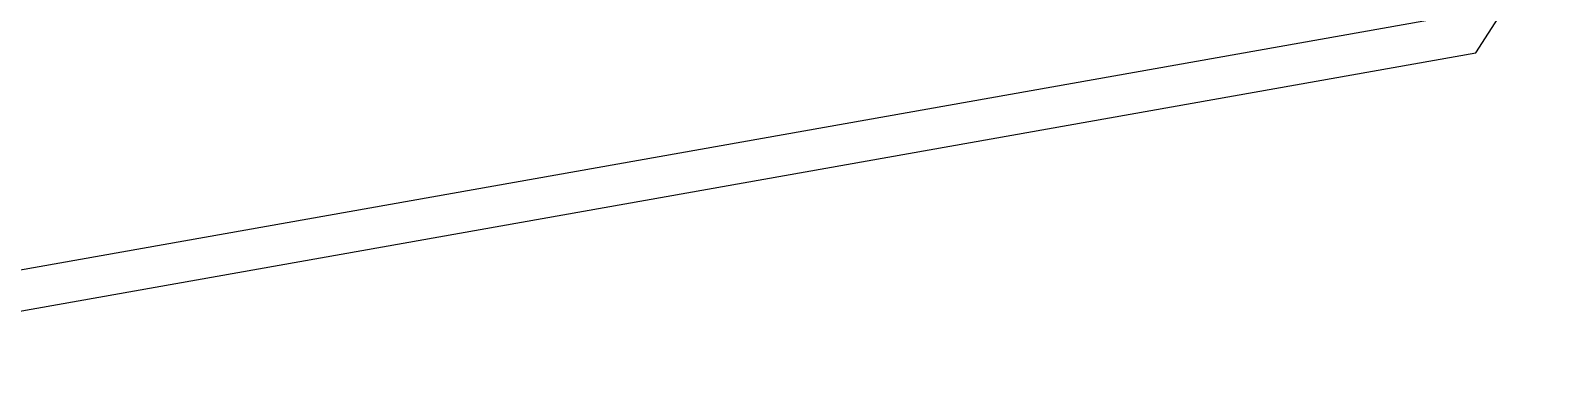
# Model space of a CAD drawing. Header units: millimetres. Extents: x -434100 to 9270898, y 0 to 249028.
# Drawn here: x 75404.2 to 75455.2, y 106304.4 to 106316 of the extents above; entities that cross this region are included whole.
import ezdxf
from ezdxf import colors
from ezdxf.entities.mleader import LeaderData, LeaderLine
from ezdxf.math import Vec2, Vec3

# ---------------------------------------------------------------- set-up
doc = ezdxf.new("R2010")
doc.units = ezdxf.units.MM
doc.header["$MEASUREMENT"] = 0
doc.layers.get('0').update_dxf_attribs({"color": 250, "lineweight": 9})
for name, color, linetype, lineweight in [('АР_Отметки', 250, 'Continuous', 15), ('АР_Размеры', 175, 'Continuous', 9), ('АР_Сущ Несущая стена', 216, 'Continuous', 30)]:
    doc.layers.add(name, color=color, linetype=linetype, lineweight=lineweight)
doc.styles.add('ISOCPEUR', font='isocpeur.TTF', dxfattribs={"width": 0.7})

# ---------------------------------------------------------------- blocks, each defined once
blk = doc.blocks.new('_DotSmall')
at = {"color": 0, "linetype": 'ByBlock', "const_width": 0.5}
blk.add_lwpolyline([(-0.0625, 0, 1), (0.0625, 0, 1)], format="xyb", close=True, dxfattribs=at)

msp = doc.modelspace()

# ---------------------------------------------------------------- linework, layer by layer
at = {"layer": 'АР_Размеры', "color": 5, "lineweight": 0, "ltscale": 100, "transparency": 33554687}
for points in [[(75388.134, 106319.28), (75390.495, 106305.954), (75392.213, 106304.649), (75452.338, 106315.305), (75453.502, 106317.121)], [(75388.134, 106319.28), (75390.495, 106305.954), (75392.213, 106304.649), (75452.338, 106315.305), (75453.502, 106317.121)], [(75388.134, 106319.28), (75390.495, 106305.954), (75392.213, 106304.649), (75452.338, 106315.305), (75453.502, 106317.121)], [(75388.134, 106319.28), (75390.495, 106305.954), (75392.213, 106304.649), (75452.338, 106315.305), (75453.502, 106317.121)], [(75388.134, 106319.28), (75390.495, 106305.954), (75392.213, 106304.649), (75452.338, 106315.305), (75453.502, 106317.121)], [(75388.134, 106319.28), (75390.495, 106305.954), (75392.213, 106304.649), (75452.338, 106315.305), (75453.502, 106317.121)], [(75388.134, 106319.28), (75390.495, 106305.954), (75392.213, 106304.649), (75452.338, 106315.305), (75453.502, 106317.121)], [(75388.134, 106319.28), (75390.495, 106305.954), (75392.213, 106304.649), (75452.338, 106315.305), (75453.502, 106317.121)], [(75388.134, 106319.28), (75390.495, 106305.954), (75392.213, 106304.649), (75452.338, 106315.305), (75453.502, 106317.121)], [(75388.134, 106319.28), (75390.495, 106305.954), (75392.213, 106304.649), (75452.338, 106315.305), (75453.502, 106317.121)], [(75388.134, 106319.28), (75390.495, 106305.954), (75392.213, 106304.649), (75452.338, 106315.305), (75453.502, 106317.121)], [(75388.134, 106319.28), (75390.495, 106305.954), (75392.213, 106304.649), (75452.338, 106315.305), (75453.502, 106317.121)], [(75388.134, 106319.28), (75390.495, 106305.954), (75392.213, 106304.649), (75452.338, 106315.305), (75453.502, 106317.121)], [(75388.134, 106319.28), (75390.495, 106305.954), (75392.213, 106304.649), (75452.338, 106315.305), (75453.502, 106317.121)], [(75388.134, 106319.28), (75390.495, 106305.954), (75392.213, 106304.649), (75452.338, 106315.305), (75453.502, 106317.121)], [(75388.134, 106319.28), (75390.495, 106305.954), (75392.213, 106304.649), (75452.338, 106315.305), (75453.502, 106317.121)], [(75388.134, 106319.28), (75390.495, 106305.954), (75392.213, 106304.649), (75452.338, 106315.305), (75453.502, 106317.121)], [(75388.134, 106319.28), (75390.495, 106305.954), (75392.213, 106304.649), (75452.338, 106315.305), (75453.502, 106317.121)], [(75388.134, 106319.28), (75390.495, 106305.954), (75392.213, 106304.649), (75452.338, 106315.305), (75453.502, 106317.121)], [(75388.134, 106319.28), (75390.495, 106305.954), (75392.213, 106304.649), (75452.338, 106315.305), (75453.502, 106317.121)], [(75388.134, 106319.28), (75390.495, 106305.954), (75392.213, 106304.649), (75452.338, 106315.305), (75453.502, 106317.121)], [(75388.134, 106319.28), (75390.495, 106305.954), (75392.213, 106304.649), (75452.338, 106315.305), (75453.502, 106317.121)], [(75388.134, 106319.28), (75390.495, 106305.954), (75392.213, 106304.649), (75452.338, 106315.305), (75453.502, 106317.121)], [(75388.134, 106319.28), (75390.495, 106305.954), (75392.213, 106304.649), (75452.338, 106315.305), (75453.502, 106317.121)], [(75388.134, 106319.28), (75390.495, 106305.954), (75392.213, 106304.649), (75452.338, 106315.305), (75453.502, 106317.121)], [(75388.134, 106319.28), (75390.495, 106305.954), (75392.213, 106304.649), (75452.338, 106315.305), (75453.502, 106317.121)], [(75388.134, 106319.28), (75390.495, 106305.954), (75392.213, 106304.649), (75452.338, 106315.305), (75453.502, 106317.121)], [(75388.134, 106319.28), (75390.495, 106305.954), (75392.213, 106304.649), (75452.338, 106315.305), (75453.502, 106317.121)], [(75388.134, 106319.28), (75390.495, 106305.954), (75392.213, 106304.649), (75452.338, 106315.305), (75453.502, 106317.121)], [(75388.134, 106319.28), (75390.495, 106305.954), (75392.213, 106304.649), (75452.338, 106315.305), (75453.502, 106317.121)], [(75388.134, 106319.28), (75390.495, 106305.954), (75392.213, 106304.649), (75452.338, 106315.305), (75453.502, 106317.121)], [(75388.134, 106319.28), (75390.495, 106305.954), (75392.213, 106304.649), (75452.338, 106315.305), (75453.502, 106317.121)], [(75388.134, 106319.28), (75390.495, 106305.954), (75392.213, 106304.649), (75452.338, 106315.305), (75453.502, 106317.121)], [(75388.134, 106319.28), (75390.495, 106305.954), (75392.213, 106304.649), (75452.338, 106315.305), (75453.502, 106317.121)], [(75388.134, 106319.28), (75390.495, 106305.954), (75392.213, 106304.649), (75452.338, 106315.305), (75453.502, 106317.121)], [(75388.134, 106319.28), (75390.495, 106305.954), (75392.213, 106304.649), (75452.338, 106315.305), (75453.502, 106317.121)], [(75388.134, 106319.28), (75390.495, 106305.954), (75392.213, 106304.649), (75452.338, 106315.305), (75453.502, 106317.121)], [(75388.134, 106319.28), (75390.495, 106305.954), (75392.213, 106304.649), (75452.338, 106315.305), (75453.502, 106317.121)], [(75388.134, 106319.28), (75390.495, 106305.954), (75392.213, 106304.649), (75452.338, 106315.305), (75453.502, 106317.121)], [(75388.134, 106319.28), (75390.495, 106305.954), (75392.213, 106304.649), (75452.338, 106315.305), (75453.502, 106317.121)], [(75388.134, 106319.28), (75390.495, 106305.954), (75392.213, 106304.649), (75452.338, 106315.305), (75453.502, 106317.121)], [(75388.134, 106319.28), (75390.495, 106305.954), (75392.213, 106304.649), (75452.338, 106315.305), (75453.502, 106317.121)], [(75388.134, 106319.28), (75390.495, 106305.954), (75392.213, 106304.649), (75452.338, 106315.305), (75453.502, 106317.121)], [(75388.134, 106319.28), (75390.495, 106305.954), (75392.213, 106304.649), (75452.338, 106315.305), (75453.502, 106317.121)], [(75388.134, 106319.28), (75390.495, 106305.954), (75392.213, 106304.649), (75452.338, 106315.305), (75453.502, 106317.121)], [(75388.134, 106319.28), (75390.495, 106305.954), (75392.213, 106304.649), (75452.338, 106315.305), (75453.502, 106317.121)], [(75388.134, 106319.28), (75390.495, 106305.954), (75392.213, 106304.649), (75452.338, 106315.305), (75453.502, 106317.121)], [(75388.134, 106319.28), (75390.495, 106305.954), (75392.213, 106304.649), (75452.338, 106315.305), (75453.502, 106317.121)], [(75388.134, 106319.28), (75390.495, 106305.954), (75392.213, 106304.649), (75452.338, 106315.305), (75453.502, 106317.121)], [(75388.134, 106319.28), (75390.495, 106305.954), (75392.213, 106304.649), (75452.338, 106315.305), (75453.502, 106317.121)], [(75388.134, 106319.28), (75390.495, 106305.954), (75392.213, 106304.649), (75452.338, 106315.305), (75453.502, 106317.121)], [(75388.134, 106319.28), (75390.495, 106305.954), (75392.213, 106304.649), (75452.338, 106315.305), (75453.502, 106317.121)], [(75388.134, 106319.28), (75390.495, 106305.954), (75392.213, 106304.649), (75452.338, 106315.305), (75453.502, 106317.121)], [(75388.134, 106319.28), (75390.495, 106305.954), (75392.213, 106304.649), (75452.338, 106315.305), (75453.502, 106317.121)], [(75388.134, 106319.28), (75390.495, 106305.954), (75392.213, 106304.649), (75452.338, 106315.305), (75453.502, 106317.121)], [(75388.134, 106319.28), (75390.495, 106305.954), (75392.213, 106304.649), (75452.338, 106315.305), (75453.502, 106317.121)], [(75388.134, 106319.28), (75390.495, 106305.954), (75392.213, 106304.649), (75452.338, 106315.305), (75453.502, 106317.121)], [(75388.134, 106319.28), (75390.495, 106305.954), (75392.213, 106304.649), (75452.338, 106315.305), (75453.502, 106317.121)], [(75388.134, 106319.28), (75390.495, 106305.954), (75392.213, 106304.649), (75452.338, 106315.305), (75453.502, 106317.121)], [(75388.134, 106319.28), (75390.495, 106305.954), (75392.213, 106304.649), (75452.338, 106315.305), (75453.502, 106317.121)], [(75388.134, 106319.28), (75390.495, 106305.954), (75392.213, 106304.649), (75452.338, 106315.305), (75453.502, 106317.121)], [(75388.134, 106319.28), (75390.495, 106305.954), (75392.213, 106304.649), (75452.338, 106315.305), (75453.502, 106317.121)], [(75388.134, 106319.28), (75390.495, 106305.954), (75392.213, 106304.649), (75452.338, 106315.305), (75453.502, 106317.121)], [(75388.134, 106319.28), (75390.495, 106305.954), (75392.213, 106304.649), (75452.338, 106315.305), (75453.502, 106317.121)], [(75388.134, 106319.28), (75390.495, 106305.954), (75392.213, 106304.649), (75452.338, 106315.305), (75453.502, 106317.121)], [(75388.134, 106319.28), (75390.495, 106305.954), (75392.213, 106304.649), (75452.338, 106315.305), (75453.502, 106317.121)], [(75388.134, 106319.28), (75390.495, 106305.954), (75392.213, 106304.649), (75452.338, 106315.305), (75453.502, 106317.121)], [(75388.134, 106319.28), (75390.495, 106305.954), (75392.213, 106304.649), (75452.338, 106315.305), (75453.502, 106317.121)], [(75388.134, 106319.28), (75390.495, 106305.954), (75392.213, 106304.649), (75452.338, 106315.305), (75453.502, 106317.121)], [(75388.134, 106319.28), (75390.495, 106305.954), (75392.213, 106304.649), (75452.338, 106315.305), (75453.502, 106317.121)], [(75388.134, 106319.28), (75390.495, 106305.954), (75392.213, 106304.649), (75452.338, 106315.305), (75453.502, 106317.121)], [(75388.134, 106319.28), (75390.495, 106305.954), (75392.213, 106304.649), (75452.338, 106315.305), (75453.502, 106317.121)], [(75388.134, 106319.28), (75390.495, 106305.954), (75392.213, 106304.649), (75452.338, 106315.305), (75453.502, 106317.121)], [(75388.134, 106319.28), (75390.495, 106305.954), (75392.213, 106304.649), (75452.338, 106315.305), (75453.502, 106317.121)], [(75388.134, 106319.28), (75390.495, 106305.954), (75392.213, 106304.649), (75452.338, 106315.305), (75453.502, 106317.121)], [(75388.134, 106319.28), (75390.495, 106305.954), (75392.213, 106304.649), (75452.338, 106315.305), (75453.502, 106317.121)], [(75388.134, 106319.28), (75390.495, 106305.954), (75392.213, 106304.649), (75452.338, 106315.305), (75453.502, 106317.121)], [(75388.134, 106319.28), (75390.495, 106305.954), (75392.213, 106304.649), (75452.338, 106315.305), (75453.502, 106317.121)], [(75388.134, 106319.28), (75390.495, 106305.954), (75392.213, 106304.649), (75452.338, 106315.305), (75453.502, 106317.121)], [(75388.134, 106319.28), (75390.495, 106305.954), (75392.213, 106304.649), (75452.338, 106315.305), (75453.502, 106317.121)], [(75388.134, 106319.28), (75390.495, 106305.954), (75392.213, 106304.649), (75452.338, 106315.305), (75453.502, 106317.121)], [(75388.134, 106319.28), (75390.495, 106305.954), (75392.213, 106304.649), (75452.338, 106315.305), (75453.502, 106317.121)], [(75388.134, 106319.28), (75390.495, 106305.954), (75392.213, 106304.649), (75452.338, 106315.305), (75453.502, 106317.121)], [(75388.134, 106319.28), (75390.495, 106305.954), (75392.213, 106304.649), (75452.338, 106315.305), (75453.502, 106317.121)], [(75388.134, 106319.28), (75390.495, 106305.954), (75392.213, 106304.649), (75452.338, 106315.305), (75453.502, 106317.121)], [(75388.134, 106319.28), (75390.495, 106305.954), (75392.213, 106304.649), (75452.338, 106315.305), (75453.502, 106317.121)], [(75388.134, 106319.28), (75390.495, 106305.954), (75392.213, 106304.649), (75452.338, 106315.305), (75453.502, 106317.121)], [(75388.134, 106319.28), (75390.495, 106305.954), (75392.213, 106304.649), (75452.338, 106315.305), (75453.502, 106317.121)], [(75388.134, 106319.28), (75390.495, 106305.954), (75392.213, 106304.649), (75452.338, 106315.305), (75453.502, 106317.121)], [(75388.134, 106319.28), (75390.495, 106305.954), (75392.213, 106304.649), (75452.338, 106315.305), (75453.502, 106317.121)], [(75388.134, 106319.28), (75390.495, 106305.954), (75392.213, 106304.649), (75452.338, 106315.305), (75453.502, 106317.121)], [(75388.134, 106319.28), (75390.495, 106305.954), (75392.213, 106304.649), (75452.338, 106315.305), (75453.502, 106317.121)], [(75388.134, 106319.28), (75390.495, 106305.954), (75392.213, 106304.649), (75452.338, 106315.305), (75453.502, 106317.121)], [(75388.134, 106319.28), (75390.495, 106305.954), (75392.213, 106304.649), (75452.338, 106315.305), (75453.502, 106317.121)], [(75388.134, 106319.28), (75390.495, 106305.954), (75392.213, 106304.649), (75452.338, 106315.305), (75453.502, 106317.121)], [(75388.134, 106319.28), (75390.495, 106305.954), (75392.213, 106304.649), (75452.338, 106315.305), (75453.502, 106317.121)], [(75388.134, 106319.28), (75390.495, 106305.954), (75392.213, 106304.649), (75452.338, 106315.305), (75453.502, 106317.121)], [(75388.134, 106319.28), (75390.495, 106305.954), (75392.213, 106304.649), (75452.338, 106315.305), (75453.502, 106317.121)], [(75388.134, 106319.28), (75390.495, 106305.954), (75392.213, 106304.649), (75452.338, 106315.305), (75453.502, 106317.121)], [(75388.134, 106319.28), (75390.495, 106305.954), (75392.213, 106304.649), (75452.338, 106315.305), (75453.502, 106317.121)], [(75388.134, 106319.28), (75390.495, 106305.954), (75392.213, 106304.649), (75452.338, 106315.305), (75453.502, 106317.121)], [(75388.134, 106319.28), (75390.495, 106305.954), (75392.213, 106304.649), (75452.338, 106315.305), (75453.502, 106317.121)], [(75388.134, 106319.28), (75390.495, 106305.954), (75392.213, 106304.649), (75452.338, 106315.305), (75453.502, 106317.121)], [(75388.134, 106319.28), (75390.495, 106305.954), (75392.213, 106304.649), (75452.338, 106315.305), (75453.502, 106317.121)], [(75388.134, 106319.28), (75390.495, 106305.954), (75392.213, 106304.649), (75452.338, 106315.305), (75453.502, 106317.121)], [(75388.134, 106319.28), (75390.495, 106305.954), (75392.213, 106304.649), (75452.338, 106315.305), (75453.502, 106317.121)], [(75388.134, 106319.28), (75390.495, 106305.954), (75392.213, 106304.649), (75452.338, 106315.305), (75453.502, 106317.121)], [(75388.134, 106319.28), (75390.495, 106305.954), (75392.213, 106304.649), (75452.338, 106315.305), (75453.502, 106317.121)], [(75388.134, 106319.28), (75390.495, 106305.954), (75392.213, 106304.649), (75452.338, 106315.305), (75453.502, 106317.121)], [(75388.134, 106319.28), (75390.495, 106305.954), (75392.213, 106304.649), (75452.338, 106315.305), (75453.502, 106317.121)], [(75388.134, 106319.28), (75390.495, 106305.954), (75392.213, 106304.649), (75452.338, 106315.305), (75453.502, 106317.121)], [(75388.134, 106319.28), (75390.495, 106305.954), (75392.213, 106304.649), (75452.338, 106315.305), (75453.502, 106317.121)], [(75388.134, 106319.28), (75390.495, 106305.954), (75392.213, 106304.649), (75452.338, 106315.305), (75453.502, 106317.121)], [(75388.134, 106319.28), (75390.495, 106305.954), (75392.213, 106304.649), (75452.338, 106315.305), (75453.502, 106317.121)], [(75388.134, 106319.28), (75390.495, 106305.954), (75392.213, 106304.649), (75452.338, 106315.305), (75453.502, 106317.121)], [(75388.134, 106319.28), (75390.495, 106305.954), (75392.213, 106304.649), (75452.338, 106315.305), (75453.502, 106317.121)], [(75388.134, 106319.28), (75390.495, 106305.954), (75392.213, 106304.649), (75452.338, 106315.305), (75453.502, 106317.121)], [(75388.134, 106319.28), (75390.495, 106305.954), (75392.213, 106304.649), (75452.338, 106315.305), (75453.502, 106317.121)], [(75388.134, 106319.28), (75390.495, 106305.954), (75392.213, 106304.649), (75452.338, 106315.305), (75453.502, 106317.121)], [(75388.134, 106319.28), (75390.495, 106305.954), (75392.213, 106304.649), (75452.338, 106315.305), (75453.502, 106317.121)], [(75388.134, 106319.28), (75390.495, 106305.954), (75392.213, 106304.649), (75452.338, 106315.305), (75453.502, 106317.121)], [(75388.134, 106319.28), (75390.495, 106305.954), (75392.213, 106304.649), (75452.338, 106315.305), (75453.502, 106317.121)], [(75451.983, 106316.604), (75392.099, 106305.99), (75391.816, 106306.188), (75391.624, 106307.268), (75391.801, 106307.671), (75394.202, 106308.097), (75394.399, 106308.379), (75394.272, 106309.1), (75393.968, 106309.417), (75391.567, 106308.992), (75391.284, 106309.189), (75390.326, 106314.592), (75391.074, 106315.962), (75391.045, 106316.824)], [(75451.983, 106316.604), (75392.099, 106305.99), (75391.816, 106306.188), (75391.624, 106307.268), (75391.801, 106307.671), (75394.202, 106308.097), (75394.399, 106308.379), (75394.272, 106309.1), (75393.968, 106309.417), (75391.567, 106308.992), (75391.284, 106309.189), (75390.326, 106314.592), (75391.074, 106315.962), (75391.045, 106316.824)], [(75451.983, 106316.604), (75392.099, 106305.99), (75391.816, 106306.188), (75391.624, 106307.268), (75391.801, 106307.671), (75394.202, 106308.097), (75394.399, 106308.379), (75394.272, 106309.1), (75393.968, 106309.417), (75391.567, 106308.992), (75391.284, 106309.189), (75390.326, 106314.592), (75391.074, 106315.962), (75391.045, 106316.824)], [(75451.983, 106316.604), (75392.099, 106305.99), (75391.816, 106306.188), (75391.624, 106307.268), (75391.801, 106307.671), (75394.202, 106308.097), (75394.399, 106308.379), (75394.272, 106309.1), (75393.968, 106309.417), (75391.567, 106308.992), (75391.284, 106309.189), (75390.326, 106314.592), (75391.074, 106315.962), (75391.045, 106316.824)], [(75451.983, 106316.604), (75392.099, 106305.99), (75391.816, 106306.188), (75391.624, 106307.268), (75391.801, 106307.671), (75394.202, 106308.097), (75394.399, 106308.379), (75394.272, 106309.1), (75393.968, 106309.417), (75391.567, 106308.992), (75391.284, 106309.189), (75390.326, 106314.592), (75391.074, 106315.962), (75391.045, 106316.824)], [(75451.983, 106316.604), (75392.099, 106305.99), (75391.816, 106306.188), (75391.624, 106307.268), (75391.801, 106307.671), (75394.202, 106308.097), (75394.399, 106308.379), (75394.272, 106309.1), (75393.968, 106309.417), (75391.567, 106308.992), (75391.284, 106309.189), (75390.326, 106314.592), (75391.074, 106315.962), (75391.045, 106316.824)], [(75451.983, 106316.604), (75392.099, 106305.99), (75391.816, 106306.188), (75391.624, 106307.268), (75391.801, 106307.671), (75394.202, 106308.097), (75394.399, 106308.379), (75394.272, 106309.1), (75393.968, 106309.417), (75391.567, 106308.992), (75391.284, 106309.189), (75390.326, 106314.592), (75391.074, 106315.962), (75391.045, 106316.824)], [(75451.983, 106316.604), (75392.099, 106305.99), (75391.816, 106306.188), (75391.624, 106307.268), (75391.801, 106307.671), (75394.202, 106308.097), (75394.399, 106308.379), (75394.272, 106309.1), (75393.968, 106309.417), (75391.567, 106308.992), (75391.284, 106309.189), (75390.326, 106314.592), (75391.074, 106315.962), (75391.045, 106316.824)], [(75451.983, 106316.604), (75392.099, 106305.99), (75391.816, 106306.188), (75391.624, 106307.268), (75391.801, 106307.671), (75394.202, 106308.097), (75394.399, 106308.379), (75394.272, 106309.1), (75393.968, 106309.417), (75391.567, 106308.992), (75391.284, 106309.189), (75390.326, 106314.592), (75391.074, 106315.962), (75391.045, 106316.824)], [(75451.983, 106316.604), (75392.099, 106305.99), (75391.816, 106306.188), (75391.624, 106307.268), (75391.801, 106307.671), (75394.202, 106308.097), (75394.399, 106308.379), (75394.272, 106309.1), (75393.968, 106309.417), (75391.567, 106308.992), (75391.284, 106309.189), (75390.326, 106314.592), (75391.074, 106315.962), (75391.045, 106316.824)], [(75451.983, 106316.604), (75392.099, 106305.99), (75391.816, 106306.188), (75391.624, 106307.268), (75391.801, 106307.671), (75394.202, 106308.097), (75394.399, 106308.379), (75394.272, 106309.1), (75393.968, 106309.417), (75391.567, 106308.992), (75391.284, 106309.189), (75390.326, 106314.592), (75391.074, 106315.962), (75391.045, 106316.824)], [(75451.983, 106316.604), (75392.099, 106305.99), (75391.816, 106306.188), (75391.624, 106307.268), (75391.801, 106307.671), (75394.202, 106308.097), (75394.399, 106308.379), (75394.272, 106309.1), (75393.968, 106309.417), (75391.567, 106308.992), (75391.284, 106309.189), (75390.326, 106314.592), (75391.074, 106315.962), (75391.045, 106316.824)], [(75451.983, 106316.604), (75392.099, 106305.99), (75391.816, 106306.188), (75391.624, 106307.268), (75391.801, 106307.671), (75394.202, 106308.097), (75394.399, 106308.379), (75394.272, 106309.1), (75393.968, 106309.417), (75391.567, 106308.992), (75391.284, 106309.189), (75390.326, 106314.592), (75391.074, 106315.962), (75391.045, 106316.824)], [(75451.983, 106316.604), (75392.099, 106305.99), (75391.816, 106306.188), (75391.624, 106307.268), (75391.801, 106307.671), (75394.202, 106308.097), (75394.399, 106308.379), (75394.272, 106309.1), (75393.968, 106309.417), (75391.567, 106308.992), (75391.284, 106309.189), (75390.326, 106314.592), (75391.074, 106315.962), (75391.045, 106316.824)], [(75451.983, 106316.604), (75392.099, 106305.99), (75391.816, 106306.188), (75391.624, 106307.268), (75391.801, 106307.671), (75394.202, 106308.097), (75394.399, 106308.379), (75394.272, 106309.1), (75393.968, 106309.417), (75391.567, 106308.992), (75391.284, 106309.189), (75390.326, 106314.592), (75391.074, 106315.962), (75391.045, 106316.824)], [(75451.983, 106316.604), (75392.099, 106305.99), (75391.816, 106306.188), (75391.624, 106307.268), (75391.801, 106307.671), (75394.202, 106308.097), (75394.399, 106308.379), (75394.272, 106309.1), (75393.968, 106309.417), (75391.567, 106308.992), (75391.284, 106309.189), (75390.326, 106314.592), (75391.074, 106315.962), (75391.045, 106316.824)], [(75451.983, 106316.604), (75392.099, 106305.99), (75391.816, 106306.188), (75391.624, 106307.268), (75391.801, 106307.671), (75394.202, 106308.097), (75394.399, 106308.379), (75394.272, 106309.1), (75393.968, 106309.417), (75391.567, 106308.992), (75391.284, 106309.189), (75390.326, 106314.592), (75391.074, 106315.962), (75391.045, 106316.824)], [(75451.983, 106316.604), (75392.099, 106305.99), (75391.816, 106306.188), (75391.624, 106307.268), (75391.801, 106307.671), (75394.202, 106308.097), (75394.399, 106308.379), (75394.272, 106309.1), (75393.968, 106309.417), (75391.567, 106308.992), (75391.284, 106309.189), (75390.326, 106314.592), (75391.074, 106315.962), (75391.045, 106316.824)], [(75451.983, 106316.604), (75392.099, 106305.99), (75391.816, 106306.188), (75391.624, 106307.268), (75391.801, 106307.671), (75394.202, 106308.097), (75394.399, 106308.379), (75394.272, 106309.1), (75393.968, 106309.417), (75391.567, 106308.992), (75391.284, 106309.189), (75390.326, 106314.592), (75391.074, 106315.962), (75391.045, 106316.824)], [(75451.983, 106316.604), (75392.099, 106305.99), (75391.816, 106306.188), (75391.624, 106307.268), (75391.801, 106307.671), (75394.202, 106308.097), (75394.399, 106308.379), (75394.272, 106309.1), (75393.968, 106309.417), (75391.567, 106308.992), (75391.284, 106309.189), (75390.326, 106314.592), (75391.074, 106315.962), (75391.045, 106316.824)], [(75451.983, 106316.604), (75392.099, 106305.99), (75391.816, 106306.188), (75391.624, 106307.268), (75391.801, 106307.671), (75394.202, 106308.097), (75394.399, 106308.379), (75394.272, 106309.1), (75393.968, 106309.417), (75391.567, 106308.992), (75391.284, 106309.189), (75390.326, 106314.592), (75391.074, 106315.962), (75391.045, 106316.824)], [(75451.983, 106316.604), (75392.099, 106305.99), (75391.816, 106306.188), (75391.624, 106307.268), (75391.801, 106307.671), (75394.202, 106308.097), (75394.399, 106308.379), (75394.272, 106309.1), (75393.968, 106309.417), (75391.567, 106308.992), (75391.284, 106309.189), (75390.326, 106314.592), (75391.074, 106315.962), (75391.045, 106316.824)], [(75451.983, 106316.604), (75392.099, 106305.99), (75391.816, 106306.188), (75391.624, 106307.268), (75391.801, 106307.671), (75394.202, 106308.097), (75394.399, 106308.379), (75394.272, 106309.1), (75393.968, 106309.417), (75391.567, 106308.992), (75391.284, 106309.189), (75390.326, 106314.592), (75391.074, 106315.962), (75391.045, 106316.824)], [(75451.983, 106316.604), (75392.099, 106305.99), (75391.816, 106306.188), (75391.624, 106307.268), (75391.801, 106307.671), (75394.202, 106308.097), (75394.399, 106308.379), (75394.272, 106309.1), (75393.968, 106309.417), (75391.567, 106308.992), (75391.284, 106309.189), (75390.326, 106314.592), (75391.074, 106315.962), (75391.045, 106316.824)], [(75451.983, 106316.604), (75392.099, 106305.99), (75391.816, 106306.188), (75391.624, 106307.268), (75391.801, 106307.671), (75394.202, 106308.097), (75394.399, 106308.379), (75394.272, 106309.1), (75393.968, 106309.417), (75391.567, 106308.992), (75391.284, 106309.189), (75390.326, 106314.592), (75391.074, 106315.962), (75391.045, 106316.824)], [(75451.983, 106316.604), (75392.099, 106305.99), (75391.816, 106306.188), (75391.624, 106307.268), (75391.801, 106307.671), (75394.202, 106308.097), (75394.399, 106308.379), (75394.272, 106309.1), (75393.968, 106309.417), (75391.567, 106308.992), (75391.284, 106309.189), (75390.326, 106314.592), (75391.074, 106315.962), (75391.045, 106316.824)], [(75451.983, 106316.604), (75392.099, 106305.99), (75391.816, 106306.188), (75391.624, 106307.268), (75391.801, 106307.671), (75394.202, 106308.097), (75394.399, 106308.379), (75394.272, 106309.1), (75393.968, 106309.417), (75391.567, 106308.992), (75391.284, 106309.189), (75390.326, 106314.592), (75391.074, 106315.962), (75391.045, 106316.824)], [(75451.983, 106316.604), (75392.099, 106305.99), (75391.816, 106306.188), (75391.624, 106307.268), (75391.801, 106307.671), (75394.202, 106308.097), (75394.399, 106308.379), (75394.272, 106309.1), (75393.968, 106309.417), (75391.567, 106308.992), (75391.284, 106309.189), (75390.326, 106314.592), (75391.074, 106315.962), (75391.045, 106316.824)], [(75451.983, 106316.604), (75392.099, 106305.99), (75391.816, 106306.188), (75391.624, 106307.268), (75391.801, 106307.671), (75394.202, 106308.097), (75394.399, 106308.379), (75394.272, 106309.1), (75393.968, 106309.417), (75391.567, 106308.992), (75391.284, 106309.189), (75390.326, 106314.592), (75391.074, 106315.962), (75391.045, 106316.824)], [(75451.983, 106316.604), (75392.099, 106305.99), (75391.816, 106306.188), (75391.624, 106307.268), (75391.801, 106307.671), (75394.202, 106308.097), (75394.399, 106308.379), (75394.272, 106309.1), (75393.968, 106309.417), (75391.567, 106308.992), (75391.284, 106309.189), (75390.326, 106314.592), (75391.074, 106315.962), (75391.045, 106316.824)], [(75451.983, 106316.604), (75392.099, 106305.99), (75391.816, 106306.188), (75391.624, 106307.268), (75391.801, 106307.671), (75394.202, 106308.097), (75394.399, 106308.379), (75394.272, 106309.1), (75393.968, 106309.417), (75391.567, 106308.992), (75391.284, 106309.189), (75390.326, 106314.592), (75391.074, 106315.962), (75391.045, 106316.824)], [(75451.983, 106316.604), (75392.099, 106305.99), (75391.816, 106306.188), (75391.624, 106307.268), (75391.801, 106307.671), (75394.202, 106308.097), (75394.399, 106308.379), (75394.272, 106309.1), (75393.968, 106309.417), (75391.567, 106308.992), (75391.284, 106309.189), (75390.326, 106314.592), (75391.074, 106315.962), (75391.045, 106316.824)], [(75451.983, 106316.604), (75392.099, 106305.99), (75391.816, 106306.188), (75391.624, 106307.268), (75391.801, 106307.671), (75394.202, 106308.097), (75394.399, 106308.379), (75394.272, 106309.1), (75393.968, 106309.417), (75391.567, 106308.992), (75391.284, 106309.189), (75390.326, 106314.592), (75391.074, 106315.962), (75391.045, 106316.824)], [(75451.983, 106316.604), (75392.099, 106305.99), (75391.816, 106306.188), (75391.624, 106307.268), (75391.801, 106307.671), (75394.202, 106308.097), (75394.399, 106308.379), (75394.272, 106309.1), (75393.968, 106309.417), (75391.567, 106308.992), (75391.284, 106309.189), (75390.326, 106314.592), (75391.074, 106315.962), (75391.045, 106316.824)], [(75451.983, 106316.604), (75392.099, 106305.99), (75391.816, 106306.188), (75391.624, 106307.268), (75391.801, 106307.671), (75394.202, 106308.097), (75394.399, 106308.379), (75394.272, 106309.1), (75393.968, 106309.417), (75391.567, 106308.992), (75391.284, 106309.189), (75390.326, 106314.592), (75391.074, 106315.962), (75391.045, 106316.824)], [(75451.983, 106316.604), (75392.099, 106305.99), (75391.816, 106306.188), (75391.624, 106307.268), (75391.801, 106307.671), (75394.202, 106308.097), (75394.399, 106308.379), (75394.272, 106309.1), (75393.968, 106309.417), (75391.567, 106308.992), (75391.284, 106309.189), (75390.326, 106314.592), (75391.074, 106315.962), (75391.045, 106316.824)], [(75451.983, 106316.604), (75392.099, 106305.99), (75391.816, 106306.188), (75391.624, 106307.268), (75391.801, 106307.671), (75394.202, 106308.097), (75394.399, 106308.379), (75394.272, 106309.1), (75393.968, 106309.417), (75391.567, 106308.992), (75391.284, 106309.189), (75390.326, 106314.592), (75391.074, 106315.962), (75391.045, 106316.824)], [(75451.983, 106316.604), (75392.099, 106305.99), (75391.816, 106306.188), (75391.624, 106307.268), (75391.801, 106307.671), (75394.202, 106308.097), (75394.399, 106308.379), (75394.272, 106309.1), (75393.968, 106309.417), (75391.567, 106308.992), (75391.284, 106309.189), (75390.326, 106314.592), (75391.074, 106315.962), (75391.045, 106316.824)], [(75451.983, 106316.604), (75392.099, 106305.99), (75391.816, 106306.188), (75391.624, 106307.268), (75391.801, 106307.671), (75394.202, 106308.097), (75394.399, 106308.379), (75394.272, 106309.1), (75393.968, 106309.417), (75391.567, 106308.992), (75391.284, 106309.189), (75390.326, 106314.592), (75391.074, 106315.962), (75391.045, 106316.824)], [(75451.983, 106316.604), (75392.099, 106305.99), (75391.816, 106306.188), (75391.624, 106307.268), (75391.801, 106307.671), (75394.202, 106308.097), (75394.399, 106308.379), (75394.272, 106309.1), (75393.968, 106309.417), (75391.567, 106308.992), (75391.284, 106309.189), (75390.326, 106314.592), (75391.074, 106315.962), (75391.045, 106316.824)], [(75451.983, 106316.604), (75392.099, 106305.99), (75391.816, 106306.188), (75391.624, 106307.268), (75391.801, 106307.671), (75394.202, 106308.097), (75394.399, 106308.379), (75394.272, 106309.1), (75393.968, 106309.417), (75391.567, 106308.992), (75391.284, 106309.189), (75390.326, 106314.592), (75391.074, 106315.962), (75391.045, 106316.824)], [(75451.983, 106316.604), (75392.099, 106305.99), (75391.816, 106306.188), (75391.624, 106307.268), (75391.801, 106307.671), (75394.202, 106308.097), (75394.399, 106308.379), (75394.272, 106309.1), (75393.968, 106309.417), (75391.567, 106308.992), (75391.284, 106309.189), (75390.326, 106314.592), (75391.074, 106315.962), (75391.045, 106316.824)], [(75451.983, 106316.604), (75392.099, 106305.99), (75391.816, 106306.188), (75391.624, 106307.268), (75391.801, 106307.671), (75394.202, 106308.097), (75394.399, 106308.379), (75394.272, 106309.1), (75393.968, 106309.417), (75391.567, 106308.992), (75391.284, 106309.189), (75390.326, 106314.592), (75391.074, 106315.962), (75391.045, 106316.824)], [(75451.983, 106316.604), (75392.099, 106305.99), (75391.816, 106306.188), (75391.624, 106307.268), (75391.801, 106307.671), (75394.202, 106308.097), (75394.399, 106308.379), (75394.272, 106309.1), (75393.968, 106309.417), (75391.567, 106308.992), (75391.284, 106309.189), (75390.326, 106314.592), (75391.074, 106315.962), (75391.045, 106316.824)], [(75451.983, 106316.604), (75392.099, 106305.99), (75391.816, 106306.188), (75391.624, 106307.268), (75391.801, 106307.671), (75394.202, 106308.097), (75394.399, 106308.379), (75394.272, 106309.1), (75393.968, 106309.417), (75391.567, 106308.992), (75391.284, 106309.189), (75390.326, 106314.592), (75391.074, 106315.962), (75391.045, 106316.824)], [(75451.983, 106316.604), (75392.099, 106305.99), (75391.816, 106306.188), (75391.624, 106307.268), (75391.801, 106307.671), (75394.202, 106308.097), (75394.399, 106308.379), (75394.272, 106309.1), (75393.968, 106309.417), (75391.567, 106308.992), (75391.284, 106309.189), (75390.326, 106314.592), (75391.074, 106315.962), (75391.045, 106316.824)], [(75451.983, 106316.604), (75392.099, 106305.99), (75391.816, 106306.188), (75391.624, 106307.268), (75391.801, 106307.671), (75394.202, 106308.097), (75394.399, 106308.379), (75394.272, 106309.1), (75393.968, 106309.417), (75391.567, 106308.992), (75391.284, 106309.189), (75390.326, 106314.592), (75391.074, 106315.962), (75391.045, 106316.824)], [(75451.983, 106316.604), (75392.099, 106305.99), (75391.816, 106306.188), (75391.624, 106307.268), (75391.801, 106307.671), (75394.202, 106308.097), (75394.399, 106308.379), (75394.272, 106309.1), (75393.968, 106309.417), (75391.567, 106308.992), (75391.284, 106309.189), (75390.326, 106314.592), (75391.074, 106315.962), (75391.045, 106316.824)], [(75451.983, 106316.604), (75392.099, 106305.99), (75391.816, 106306.188), (75391.624, 106307.268), (75391.801, 106307.671), (75394.202, 106308.097), (75394.399, 106308.379), (75394.272, 106309.1), (75393.968, 106309.417), (75391.567, 106308.992), (75391.284, 106309.189), (75390.326, 106314.592), (75391.074, 106315.962), (75391.045, 106316.824)], [(75451.983, 106316.604), (75392.099, 106305.99), (75391.816, 106306.188), (75391.624, 106307.268), (75391.801, 106307.671), (75394.202, 106308.097), (75394.399, 106308.379), (75394.272, 106309.1), (75393.968, 106309.417), (75391.567, 106308.992), (75391.284, 106309.189), (75390.326, 106314.592), (75391.074, 106315.962), (75391.045, 106316.824)], [(75451.983, 106316.604), (75392.099, 106305.99), (75391.816, 106306.188), (75391.624, 106307.268), (75391.801, 106307.671), (75394.202, 106308.097), (75394.399, 106308.379), (75394.272, 106309.1), (75393.968, 106309.417), (75391.567, 106308.992), (75391.284, 106309.189), (75390.326, 106314.592), (75391.074, 106315.962), (75391.045, 106316.824)], [(75451.983, 106316.604), (75392.099, 106305.99), (75391.816, 106306.188), (75391.624, 106307.268), (75391.801, 106307.671), (75394.202, 106308.097), (75394.399, 106308.379), (75394.272, 106309.1), (75393.968, 106309.417), (75391.567, 106308.992), (75391.284, 106309.189), (75390.326, 106314.592), (75391.074, 106315.962), (75391.045, 106316.824)], [(75451.983, 106316.604), (75392.099, 106305.99), (75391.816, 106306.188), (75391.624, 106307.268), (75391.801, 106307.671), (75394.202, 106308.097), (75394.399, 106308.379), (75394.272, 106309.1), (75393.968, 106309.417), (75391.567, 106308.992), (75391.284, 106309.189), (75390.326, 106314.592), (75391.074, 106315.962), (75391.045, 106316.824)], [(75451.983, 106316.604), (75392.099, 106305.99), (75391.816, 106306.188), (75391.624, 106307.268), (75391.801, 106307.671), (75394.202, 106308.097), (75394.399, 106308.379), (75394.272, 106309.1), (75393.968, 106309.417), (75391.567, 106308.992), (75391.284, 106309.189), (75390.326, 106314.592), (75391.074, 106315.962), (75391.045, 106316.824)], [(75451.983, 106316.604), (75392.099, 106305.99), (75391.816, 106306.188), (75391.624, 106307.268), (75391.801, 106307.671), (75394.202, 106308.097), (75394.399, 106308.379), (75394.272, 106309.1), (75393.968, 106309.417), (75391.567, 106308.992), (75391.284, 106309.189), (75390.326, 106314.592), (75391.074, 106315.962), (75391.045, 106316.824)], [(75451.983, 106316.604), (75392.099, 106305.99), (75391.816, 106306.188), (75391.624, 106307.268), (75391.801, 106307.671), (75394.202, 106308.097), (75394.399, 106308.379), (75394.272, 106309.1), (75393.968, 106309.417), (75391.567, 106308.992), (75391.284, 106309.189), (75390.326, 106314.592), (75391.074, 106315.962), (75391.045, 106316.824)], [(75451.983, 106316.604), (75392.099, 106305.99), (75391.816, 106306.188), (75391.624, 106307.268), (75391.801, 106307.671), (75394.202, 106308.097), (75394.399, 106308.379), (75394.272, 106309.1), (75393.968, 106309.417), (75391.567, 106308.992), (75391.284, 106309.189), (75390.326, 106314.592), (75391.074, 106315.962), (75391.045, 106316.824)], [(75451.983, 106316.604), (75392.099, 106305.99), (75391.816, 106306.188), (75391.624, 106307.268), (75391.801, 106307.671), (75394.202, 106308.097), (75394.399, 106308.379), (75394.272, 106309.1), (75393.968, 106309.417), (75391.567, 106308.992), (75391.284, 106309.189), (75390.326, 106314.592), (75391.074, 106315.962), (75391.045, 106316.824)], [(75451.983, 106316.604), (75392.099, 106305.99), (75391.816, 106306.188), (75391.624, 106307.268), (75391.801, 106307.671), (75394.202, 106308.097), (75394.399, 106308.379), (75394.272, 106309.1), (75393.968, 106309.417), (75391.567, 106308.992), (75391.284, 106309.189), (75390.326, 106314.592), (75391.074, 106315.962), (75391.045, 106316.824)], [(75451.983, 106316.604), (75392.099, 106305.99), (75391.816, 106306.188), (75391.624, 106307.268), (75391.801, 106307.671), (75394.202, 106308.097), (75394.399, 106308.379), (75394.272, 106309.1), (75393.968, 106309.417), (75391.567, 106308.992), (75391.284, 106309.189), (75390.326, 106314.592), (75391.074, 106315.962), (75391.045, 106316.824)], [(75451.983, 106316.604), (75392.099, 106305.99), (75391.816, 106306.188), (75391.624, 106307.268), (75391.801, 106307.671), (75394.202, 106308.097), (75394.399, 106308.379), (75394.272, 106309.1), (75393.968, 106309.417), (75391.567, 106308.992), (75391.284, 106309.189), (75390.326, 106314.592), (75391.074, 106315.962), (75391.045, 106316.824)], [(75451.983, 106316.604), (75392.099, 106305.99), (75391.816, 106306.188), (75391.624, 106307.268), (75391.801, 106307.671), (75394.202, 106308.097), (75394.399, 106308.379), (75394.272, 106309.1), (75393.968, 106309.417), (75391.567, 106308.992), (75391.284, 106309.189), (75390.326, 106314.592), (75391.074, 106315.962), (75391.045, 106316.824)], [(75451.983, 106316.604), (75392.099, 106305.99), (75391.816, 106306.188), (75391.624, 106307.268), (75391.801, 106307.671), (75394.202, 106308.097), (75394.399, 106308.379), (75394.272, 106309.1), (75393.968, 106309.417), (75391.567, 106308.992), (75391.284, 106309.189), (75390.326, 106314.592), (75391.074, 106315.962), (75391.045, 106316.824)], [(75451.983, 106316.604), (75392.099, 106305.99), (75391.816, 106306.188), (75391.624, 106307.268), (75391.801, 106307.671), (75394.202, 106308.097), (75394.399, 106308.379), (75394.272, 106309.1), (75393.968, 106309.417), (75391.567, 106308.992), (75391.284, 106309.189), (75390.326, 106314.592), (75391.074, 106315.962), (75391.045, 106316.824)], [(75451.983, 106316.604), (75392.099, 106305.99), (75391.816, 106306.188), (75391.624, 106307.268), (75391.801, 106307.671), (75394.202, 106308.097), (75394.399, 106308.379), (75394.272, 106309.1), (75393.968, 106309.417), (75391.567, 106308.992), (75391.284, 106309.189), (75390.326, 106314.592), (75391.074, 106315.962), (75391.045, 106316.824)], [(75451.983, 106316.604), (75392.099, 106305.99), (75391.816, 106306.188), (75391.624, 106307.268), (75391.801, 106307.671), (75394.202, 106308.097), (75394.399, 106308.379), (75394.272, 106309.1), (75393.968, 106309.417), (75391.567, 106308.992), (75391.284, 106309.189), (75390.326, 106314.592), (75391.074, 106315.962), (75391.045, 106316.824)], [(75451.983, 106316.604), (75392.099, 106305.99), (75391.816, 106306.188), (75391.624, 106307.268), (75391.801, 106307.671), (75394.202, 106308.097), (75394.399, 106308.379), (75394.272, 106309.1), (75393.968, 106309.417), (75391.567, 106308.992), (75391.284, 106309.189), (75390.326, 106314.592), (75391.074, 106315.962), (75391.045, 106316.824)], [(75451.983, 106316.604), (75392.099, 106305.99), (75391.816, 106306.188), (75391.624, 106307.268), (75391.801, 106307.671), (75394.202, 106308.097), (75394.399, 106308.379), (75394.272, 106309.1), (75393.968, 106309.417), (75391.567, 106308.992), (75391.284, 106309.189), (75390.326, 106314.592), (75391.074, 106315.962), (75391.045, 106316.824)], [(75451.983, 106316.604), (75392.099, 106305.99), (75391.816, 106306.188), (75391.624, 106307.268), (75391.801, 106307.671), (75394.202, 106308.097), (75394.399, 106308.379), (75394.272, 106309.1), (75393.968, 106309.417), (75391.567, 106308.992), (75391.284, 106309.189), (75390.326, 106314.592), (75391.074, 106315.962), (75391.045, 106316.824)], [(75451.983, 106316.604), (75392.099, 106305.99), (75391.816, 106306.188), (75391.624, 106307.268), (75391.801, 106307.671), (75394.202, 106308.097), (75394.399, 106308.379), (75394.272, 106309.1), (75393.968, 106309.417), (75391.567, 106308.992), (75391.284, 106309.189), (75390.326, 106314.592), (75391.074, 106315.962), (75391.045, 106316.824)], [(75451.983, 106316.604), (75392.099, 106305.99), (75391.816, 106306.188), (75391.624, 106307.268), (75391.801, 106307.671), (75394.202, 106308.097), (75394.399, 106308.379), (75394.272, 106309.1), (75393.968, 106309.417), (75391.567, 106308.992), (75391.284, 106309.189), (75390.326, 106314.592), (75391.074, 106315.962), (75391.045, 106316.824)], [(75451.983, 106316.604), (75392.099, 106305.99), (75391.816, 106306.188), (75391.624, 106307.268), (75391.801, 106307.671), (75394.202, 106308.097), (75394.399, 106308.379), (75394.272, 106309.1), (75393.968, 106309.417), (75391.567, 106308.992), (75391.284, 106309.189), (75390.326, 106314.592), (75391.074, 106315.962), (75391.045, 106316.824)], [(75451.983, 106316.604), (75392.099, 106305.99), (75391.816, 106306.188), (75391.624, 106307.268), (75391.801, 106307.671), (75394.202, 106308.097), (75394.399, 106308.379), (75394.272, 106309.1), (75393.968, 106309.417), (75391.567, 106308.992), (75391.284, 106309.189), (75390.326, 106314.592), (75391.074, 106315.962), (75391.045, 106316.824)], [(75451.983, 106316.604), (75392.099, 106305.99), (75391.816, 106306.188), (75391.624, 106307.268), (75391.801, 106307.671), (75394.202, 106308.097), (75394.399, 106308.379), (75394.272, 106309.1), (75393.968, 106309.417), (75391.567, 106308.992), (75391.284, 106309.189), (75390.326, 106314.592), (75391.074, 106315.962), (75391.045, 106316.824)], [(75451.983, 106316.604), (75392.099, 106305.99), (75391.816, 106306.188), (75391.624, 106307.268), (75391.801, 106307.671), (75394.202, 106308.097), (75394.399, 106308.379), (75394.272, 106309.1), (75393.968, 106309.417), (75391.567, 106308.992), (75391.284, 106309.189), (75390.326, 106314.592), (75391.074, 106315.962), (75391.045, 106316.824)], [(75451.983, 106316.604), (75392.099, 106305.99), (75391.816, 106306.188), (75391.624, 106307.268), (75391.801, 106307.671), (75394.202, 106308.097), (75394.399, 106308.379), (75394.272, 106309.1), (75393.968, 106309.417), (75391.567, 106308.992), (75391.284, 106309.189), (75390.326, 106314.592), (75391.074, 106315.962), (75391.045, 106316.824)], [(75451.983, 106316.604), (75392.099, 106305.99), (75391.816, 106306.188), (75391.624, 106307.268), (75391.801, 106307.671), (75394.202, 106308.097), (75394.399, 106308.379), (75394.272, 106309.1), (75393.968, 106309.417), (75391.567, 106308.992), (75391.284, 106309.189), (75390.326, 106314.592), (75391.074, 106315.962), (75391.045, 106316.824)], [(75451.983, 106316.604), (75392.099, 106305.99), (75391.816, 106306.188), (75391.624, 106307.268), (75391.801, 106307.671), (75394.202, 106308.097), (75394.399, 106308.379), (75394.272, 106309.1), (75393.968, 106309.417), (75391.567, 106308.992), (75391.284, 106309.189), (75390.326, 106314.592), (75391.074, 106315.962), (75391.045, 106316.824)], [(75451.983, 106316.604), (75392.099, 106305.99), (75391.816, 106306.188), (75391.624, 106307.268), (75391.801, 106307.671), (75394.202, 106308.097), (75394.399, 106308.379), (75394.272, 106309.1), (75393.968, 106309.417), (75391.567, 106308.992), (75391.284, 106309.189), (75390.326, 106314.592), (75391.074, 106315.962), (75391.045, 106316.824)], [(75451.983, 106316.604), (75392.099, 106305.99), (75391.816, 106306.188), (75391.624, 106307.268), (75391.801, 106307.671), (75394.202, 106308.097), (75394.399, 106308.379), (75394.272, 106309.1), (75393.968, 106309.417), (75391.567, 106308.992), (75391.284, 106309.189), (75390.326, 106314.592), (75391.074, 106315.962), (75391.045, 106316.824)], [(75451.983, 106316.604), (75392.099, 106305.99), (75391.816, 106306.188), (75391.624, 106307.268), (75391.801, 106307.671), (75394.202, 106308.097), (75394.399, 106308.379), (75394.272, 106309.1), (75393.968, 106309.417), (75391.567, 106308.992), (75391.284, 106309.189), (75390.326, 106314.592), (75391.074, 106315.962), (75391.045, 106316.824)], [(75451.983, 106316.604), (75392.099, 106305.99), (75391.816, 106306.188), (75391.624, 106307.268), (75391.801, 106307.671), (75394.202, 106308.097), (75394.399, 106308.379), (75394.272, 106309.1), (75393.968, 106309.417), (75391.567, 106308.992), (75391.284, 106309.189), (75390.326, 106314.592), (75391.074, 106315.962), (75391.045, 106316.824)], [(75451.983, 106316.604), (75392.099, 106305.99), (75391.816, 106306.188), (75391.624, 106307.268), (75391.801, 106307.671), (75394.202, 106308.097), (75394.399, 106308.379), (75394.272, 106309.1), (75393.968, 106309.417), (75391.567, 106308.992), (75391.284, 106309.189), (75390.326, 106314.592), (75391.074, 106315.962), (75391.045, 106316.824)], [(75451.983, 106316.604), (75392.099, 106305.99), (75391.816, 106306.188), (75391.624, 106307.268), (75391.801, 106307.671), (75394.202, 106308.097), (75394.399, 106308.379), (75394.272, 106309.1), (75393.968, 106309.417), (75391.567, 106308.992), (75391.284, 106309.189), (75390.326, 106314.592), (75391.074, 106315.962), (75391.045, 106316.824)], [(75451.983, 106316.604), (75392.099, 106305.99), (75391.816, 106306.188), (75391.624, 106307.268), (75391.801, 106307.671), (75394.202, 106308.097), (75394.399, 106308.379), (75394.272, 106309.1), (75393.968, 106309.417), (75391.567, 106308.992), (75391.284, 106309.189), (75390.326, 106314.592), (75391.074, 106315.962), (75391.045, 106316.824)], [(75451.983, 106316.604), (75392.099, 106305.99), (75391.816, 106306.188), (75391.624, 106307.268), (75391.801, 106307.671), (75394.202, 106308.097), (75394.399, 106308.379), (75394.272, 106309.1), (75393.968, 106309.417), (75391.567, 106308.992), (75391.284, 106309.189), (75390.326, 106314.592), (75391.074, 106315.962), (75391.045, 106316.824)], [(75451.983, 106316.604), (75392.099, 106305.99), (75391.816, 106306.188), (75391.624, 106307.268), (75391.801, 106307.671), (75394.202, 106308.097), (75394.399, 106308.379), (75394.272, 106309.1), (75393.968, 106309.417), (75391.567, 106308.992), (75391.284, 106309.189), (75390.326, 106314.592), (75391.074, 106315.962), (75391.045, 106316.824)], [(75451.983, 106316.604), (75392.099, 106305.99), (75391.816, 106306.188), (75391.624, 106307.268), (75391.801, 106307.671), (75394.202, 106308.097), (75394.399, 106308.379), (75394.272, 106309.1), (75393.968, 106309.417), (75391.567, 106308.992), (75391.284, 106309.189), (75390.326, 106314.592), (75391.074, 106315.962), (75391.045, 106316.824)], [(75451.983, 106316.604), (75392.099, 106305.99), (75391.816, 106306.188), (75391.624, 106307.268), (75391.801, 106307.671), (75394.202, 106308.097), (75394.399, 106308.379), (75394.272, 106309.1), (75393.968, 106309.417), (75391.567, 106308.992), (75391.284, 106309.189), (75390.326, 106314.592), (75391.074, 106315.962), (75391.045, 106316.824)], [(75451.983, 106316.604), (75392.099, 106305.99), (75391.816, 106306.188), (75391.624, 106307.268), (75391.801, 106307.671), (75394.202, 106308.097), (75394.399, 106308.379), (75394.272, 106309.1), (75393.968, 106309.417), (75391.567, 106308.992), (75391.284, 106309.189), (75390.326, 106314.592), (75391.074, 106315.962), (75391.045, 106316.824)], [(75451.983, 106316.604), (75392.099, 106305.99), (75391.816, 106306.188), (75391.624, 106307.268), (75391.801, 106307.671), (75394.202, 106308.097), (75394.399, 106308.379), (75394.272, 106309.1), (75393.968, 106309.417), (75391.567, 106308.992), (75391.284, 106309.189), (75390.326, 106314.592), (75391.074, 106315.962), (75391.045, 106316.824)], [(75451.983, 106316.604), (75392.099, 106305.99), (75391.816, 106306.188), (75391.624, 106307.268), (75391.801, 106307.671), (75394.202, 106308.097), (75394.399, 106308.379), (75394.272, 106309.1), (75393.968, 106309.417), (75391.567, 106308.992), (75391.284, 106309.189), (75390.326, 106314.592), (75391.074, 106315.962), (75391.045, 106316.824)], [(75451.983, 106316.604), (75392.099, 106305.99), (75391.816, 106306.188), (75391.624, 106307.268), (75391.801, 106307.671), (75394.202, 106308.097), (75394.399, 106308.379), (75394.272, 106309.1), (75393.968, 106309.417), (75391.567, 106308.992), (75391.284, 106309.189), (75390.326, 106314.592), (75391.074, 106315.962), (75391.045, 106316.824)], [(75451.983, 106316.604), (75392.099, 106305.99), (75391.816, 106306.188), (75391.624, 106307.268), (75391.801, 106307.671), (75394.202, 106308.097), (75394.399, 106308.379), (75394.272, 106309.1), (75393.968, 106309.417), (75391.567, 106308.992), (75391.284, 106309.189), (75390.326, 106314.592), (75391.074, 106315.962), (75391.045, 106316.824)], [(75451.983, 106316.604), (75392.099, 106305.99), (75391.816, 106306.188), (75391.624, 106307.268), (75391.801, 106307.671), (75394.202, 106308.097), (75394.399, 106308.379), (75394.272, 106309.1), (75393.968, 106309.417), (75391.567, 106308.992), (75391.284, 106309.189), (75390.326, 106314.592), (75391.074, 106315.962), (75391.045, 106316.824)], [(75451.983, 106316.604), (75392.099, 106305.99), (75391.816, 106306.188), (75391.624, 106307.268), (75391.801, 106307.671), (75394.202, 106308.097), (75394.399, 106308.379), (75394.272, 106309.1), (75393.968, 106309.417), (75391.567, 106308.992), (75391.284, 106309.189), (75390.326, 106314.592), (75391.074, 106315.962), (75391.045, 106316.824)], [(75451.983, 106316.604), (75392.099, 106305.99), (75391.816, 106306.188), (75391.624, 106307.268), (75391.801, 106307.671), (75394.202, 106308.097), (75394.399, 106308.379), (75394.272, 106309.1), (75393.968, 106309.417), (75391.567, 106308.992), (75391.284, 106309.189), (75390.326, 106314.592), (75391.074, 106315.962), (75391.045, 106316.824)], [(75451.983, 106316.604), (75392.099, 106305.99), (75391.816, 106306.188), (75391.624, 106307.268), (75391.801, 106307.671), (75394.202, 106308.097), (75394.399, 106308.379), (75394.272, 106309.1), (75393.968, 106309.417), (75391.567, 106308.992), (75391.284, 106309.189), (75390.326, 106314.592), (75391.074, 106315.962), (75391.045, 106316.824)], [(75451.983, 106316.604), (75392.099, 106305.99), (75391.816, 106306.188), (75391.624, 106307.268), (75391.801, 106307.671), (75394.202, 106308.097), (75394.399, 106308.379), (75394.272, 106309.1), (75393.968, 106309.417), (75391.567, 106308.992), (75391.284, 106309.189), (75390.326, 106314.592), (75391.074, 106315.962), (75391.045, 106316.824)], [(75451.983, 106316.604), (75392.099, 106305.99), (75391.816, 106306.188), (75391.624, 106307.268), (75391.801, 106307.671), (75394.202, 106308.097), (75394.399, 106308.379), (75394.272, 106309.1), (75393.968, 106309.417), (75391.567, 106308.992), (75391.284, 106309.189), (75390.326, 106314.592), (75391.074, 106315.962), (75391.045, 106316.824)], [(75451.983, 106316.604), (75392.099, 106305.99), (75391.816, 106306.188), (75391.624, 106307.268), (75391.801, 106307.671), (75394.202, 106308.097), (75394.399, 106308.379), (75394.272, 106309.1), (75393.968, 106309.417), (75391.567, 106308.992), (75391.284, 106309.189), (75390.326, 106314.592), (75391.074, 106315.962), (75391.045, 106316.824)], [(75451.983, 106316.604), (75392.099, 106305.99), (75391.816, 106306.188), (75391.624, 106307.268), (75391.801, 106307.671), (75394.202, 106308.097), (75394.399, 106308.379), (75394.272, 106309.1), (75393.968, 106309.417), (75391.567, 106308.992), (75391.284, 106309.189), (75390.326, 106314.592), (75391.074, 106315.962), (75391.045, 106316.824)], [(75451.983, 106316.604), (75392.099, 106305.99), (75391.816, 106306.188), (75391.624, 106307.268), (75391.801, 106307.671), (75394.202, 106308.097), (75394.399, 106308.379), (75394.272, 106309.1), (75393.968, 106309.417), (75391.567, 106308.992), (75391.284, 106309.189), (75390.326, 106314.592), (75391.074, 106315.962), (75391.045, 106316.824)], [(75451.983, 106316.604), (75392.099, 106305.99), (75391.816, 106306.188), (75391.624, 106307.268), (75391.801, 106307.671), (75394.202, 106308.097), (75394.399, 106308.379), (75394.272, 106309.1), (75393.968, 106309.417), (75391.567, 106308.992), (75391.284, 106309.189), (75390.326, 106314.592), (75391.074, 106315.962), (75391.045, 106316.824)], [(75451.983, 106316.604), (75392.099, 106305.99), (75391.816, 106306.188), (75391.624, 106307.268), (75391.801, 106307.671), (75394.202, 106308.097), (75394.399, 106308.379), (75394.272, 106309.1), (75393.968, 106309.417), (75391.567, 106308.992), (75391.284, 106309.189), (75390.326, 106314.592), (75391.074, 106315.962), (75391.045, 106316.824)], [(75451.983, 106316.604), (75392.099, 106305.99), (75391.816, 106306.188), (75391.624, 106307.268), (75391.801, 106307.671), (75394.202, 106308.097), (75394.399, 106308.379), (75394.272, 106309.1), (75393.968, 106309.417), (75391.567, 106308.992), (75391.284, 106309.189), (75390.326, 106314.592), (75391.074, 106315.962), (75391.045, 106316.824)], [(75451.983, 106316.604), (75392.099, 106305.99), (75391.816, 106306.188), (75391.624, 106307.268), (75391.801, 106307.671), (75394.202, 106308.097), (75394.399, 106308.379), (75394.272, 106309.1), (75393.968, 106309.417), (75391.567, 106308.992), (75391.284, 106309.189), (75390.326, 106314.592), (75391.074, 106315.962), (75391.045, 106316.824)], [(75451.983, 106316.604), (75392.099, 106305.99), (75391.816, 106306.188), (75391.624, 106307.268), (75391.801, 106307.671), (75394.202, 106308.097), (75394.399, 106308.379), (75394.272, 106309.1), (75393.968, 106309.417), (75391.567, 106308.992), (75391.284, 106309.189), (75390.326, 106314.592), (75391.074, 106315.962), (75391.045, 106316.824)], [(75451.983, 106316.604), (75392.099, 106305.99), (75391.816, 106306.188), (75391.624, 106307.268), (75391.801, 106307.671), (75394.202, 106308.097), (75394.399, 106308.379), (75394.272, 106309.1), (75393.968, 106309.417), (75391.567, 106308.992), (75391.284, 106309.189), (75390.326, 106314.592), (75391.074, 106315.962), (75391.045, 106316.824)], [(75451.983, 106316.604), (75392.099, 106305.99), (75391.816, 106306.188), (75391.624, 106307.268), (75391.801, 106307.671), (75394.202, 106308.097), (75394.399, 106308.379), (75394.272, 106309.1), (75393.968, 106309.417), (75391.567, 106308.992), (75391.284, 106309.189), (75390.326, 106314.592), (75391.074, 106315.962), (75391.045, 106316.824)], [(75451.983, 106316.604), (75392.099, 106305.99), (75391.816, 106306.188), (75391.624, 106307.268), (75391.801, 106307.671), (75394.202, 106308.097), (75394.399, 106308.379), (75394.272, 106309.1), (75393.968, 106309.417), (75391.567, 106308.992), (75391.284, 106309.189), (75390.326, 106314.592), (75391.074, 106315.962), (75391.045, 106316.824)], [(75451.983, 106316.604), (75392.099, 106305.99), (75391.816, 106306.188), (75391.624, 106307.268), (75391.801, 106307.671), (75394.202, 106308.097), (75394.399, 106308.379), (75394.272, 106309.1), (75393.968, 106309.417), (75391.567, 106308.992), (75391.284, 106309.189), (75390.326, 106314.592), (75391.074, 106315.962), (75391.045, 106316.824)], [(75451.983, 106316.604), (75392.099, 106305.99), (75391.816, 106306.188), (75391.624, 106307.268), (75391.801, 106307.671), (75394.202, 106308.097), (75394.399, 106308.379), (75394.272, 106309.1), (75393.968, 106309.417), (75391.567, 106308.992), (75391.284, 106309.189), (75390.326, 106314.592), (75391.074, 106315.962), (75391.045, 106316.824)], [(75451.983, 106316.604), (75392.099, 106305.99), (75391.816, 106306.188), (75391.624, 106307.268), (75391.801, 106307.671), (75394.202, 106308.097), (75394.399, 106308.379), (75394.272, 106309.1), (75393.968, 106309.417), (75391.567, 106308.992), (75391.284, 106309.189), (75390.326, 106314.592), (75391.074, 106315.962), (75391.045, 106316.824)], [(75451.983, 106316.604), (75392.099, 106305.99), (75391.816, 106306.188), (75391.624, 106307.268), (75391.801, 106307.671), (75394.202, 106308.097), (75394.399, 106308.379), (75394.272, 106309.1), (75393.968, 106309.417), (75391.567, 106308.992), (75391.284, 106309.189), (75390.326, 106314.592), (75391.074, 106315.962), (75391.045, 106316.824)], [(75451.983, 106316.604), (75392.099, 106305.99), (75391.816, 106306.188), (75391.624, 106307.268), (75391.801, 106307.671), (75394.202, 106308.097), (75394.399, 106308.379), (75394.272, 106309.1), (75393.968, 106309.417), (75391.567, 106308.992), (75391.284, 106309.189), (75390.326, 106314.592), (75391.074, 106315.962), (75391.045, 106316.824)], [(75451.983, 106316.604), (75392.099, 106305.99), (75391.816, 106306.188), (75391.624, 106307.268), (75391.801, 106307.671), (75394.202, 106308.097), (75394.399, 106308.379), (75394.272, 106309.1), (75393.968, 106309.417), (75391.567, 106308.992), (75391.284, 106309.189), (75390.326, 106314.592), (75391.074, 106315.962), (75391.045, 106316.824)], [(75451.983, 106316.604), (75392.099, 106305.99), (75391.816, 106306.188), (75391.624, 106307.268), (75391.801, 106307.671), (75394.202, 106308.097), (75394.399, 106308.379), (75394.272, 106309.1), (75393.968, 106309.417), (75391.567, 106308.992), (75391.284, 106309.189), (75390.326, 106314.592), (75391.074, 106315.962), (75391.045, 106316.824)], [(75451.983, 106316.604), (75392.099, 106305.99), (75391.816, 106306.188), (75391.624, 106307.268), (75391.801, 106307.671), (75394.202, 106308.097), (75394.399, 106308.379), (75394.272, 106309.1), (75393.968, 106309.417), (75391.567, 106308.992), (75391.284, 106309.189), (75390.326, 106314.592), (75391.074, 106315.962), (75391.045, 106316.824)], [(75451.983, 106316.604), (75392.099, 106305.99), (75391.816, 106306.188), (75391.624, 106307.268), (75391.801, 106307.671), (75394.202, 106308.097), (75394.399, 106308.379), (75394.272, 106309.1), (75393.968, 106309.417), (75391.567, 106308.992), (75391.284, 106309.189), (75390.326, 106314.592), (75391.074, 106315.962), (75391.045, 106316.824)], [(75451.983, 106316.604), (75392.099, 106305.99), (75391.816, 106306.188), (75391.624, 106307.268), (75391.801, 106307.671), (75394.202, 106308.097), (75394.399, 106308.379), (75394.272, 106309.1), (75393.968, 106309.417), (75391.567, 106308.992), (75391.284, 106309.189), (75390.326, 106314.592), (75391.074, 106315.962), (75391.045, 106316.824)], [(75451.983, 106316.604), (75392.099, 106305.99), (75391.816, 106306.188), (75391.624, 106307.268), (75391.801, 106307.671), (75394.202, 106308.097), (75394.399, 106308.379), (75394.272, 106309.1), (75393.968, 106309.417), (75391.567, 106308.992), (75391.284, 106309.189), (75390.326, 106314.592), (75391.074, 106315.962), (75391.045, 106316.824)]]:
    msp.add_lwpolyline(points, dxfattribs=at)
at = {"layer": 'АР_Сущ Несущая стена', "lineweight": 18, "ltscale": 100}
msp.add_arc((72770.176, 115484.916), 9778.655, 272.592548, 356.6353914, dxfattribs=at)

# ---------------------------------------------------------------- leaders
at = {"layer": 'АР_Отметки'}
ml = msp.add_multileader_mtext('Standard', dxfattribs=at)
ml.set_content('+8,400', color=256, style='ISOCPEUR')
ml.set_leader_properties(color=256, linetype='Continuous', lineweight=-1)
ml.set_arrow_properties(name='DOTSMALL')
ml.build(insert=Vec2(0, 0))
ml.multileader.update_dxf_attribs({"has_text_frame": 1, "text_left_attachment_type": 4, "text_right_attachment_type": 4, "dogleg_length": 100, "arrow_head_size": 180})
ctx = ml.context
ctx.base_point, ctx.char_height, ctx.arrow_head_size, ctx.landing_gap_size, ctx.plane_origin = Vec3(82494.676, 128780.119), 250, 180, 50, Vec3(83037.958, 129583.075)
ctx.left_attachment, ctx.right_attachment = 4, 4
notes = []
notes.append((ctx, [(0, (0, 0, 0), (0, 0), (1, 0), 1, [])]))
ctx.mtext.insert, ctx.mtext.width, ctx.mtext.line_spacing_style, ctx.mtext.flow_direction = Vec3(82544.676, 129113.452), 852.69703, 2, 5
ml = msp.add_multileader_mtext('Standard', dxfattribs=at)
ml.set_content('+7,050', color=256, style='ISOCPEUR')
ml.set_leader_properties(color=256, linetype='Continuous', lineweight=-1)
ml.set_arrow_properties(name='DOTSMALL')
ml.build(insert=Vec2(0, 0))
ml.multileader.update_dxf_attribs({"has_text_frame": 1, "text_left_attachment_type": 4, "text_right_attachment_type": 4, "dogleg_length": 100, "arrow_head_size": 180})
ctx = ml.context
ctx.base_point, ctx.char_height, ctx.arrow_head_size, ctx.landing_gap_size, ctx.plane_origin = Vec3(87831.496, 128735), 250, 180, 50, Vec3(87750.102, 127467.436)
ctx.left_attachment, ctx.right_attachment = 4, 4
notes.append((ctx, [(0, (0, 0, 0), (0, 0), (1, 0), 1, [])]))
ctx.mtext.insert, ctx.mtext.width, ctx.mtext.line_spacing_style, ctx.mtext.flow_direction = Vec3(87881.496, 129068.333), 852.69703, 2, 5
for ctx, leaders in notes:
    for number, flags, end, landing, length, lines in leaders:
        leader = LeaderData()
        leader.index, (leader.has_last_leader_line, leader.has_dogleg_vector, leader.attachment_direction) = number, flags
        leader.last_leader_point, leader.dogleg_vector, leader.dogleg_length = Vec3(end), Vec3(landing), length
        for number, points, colour, breaks in lines:
            line = LeaderLine()
            line.index, line.vertices, line.color, line.breaks = number, Vec3.list(points), colors.encode_raw_color(colour), breaks
            leader.lines.append(line)
        ctx.leaders.append(leader)

doc.saveas('drawing.dxf')
